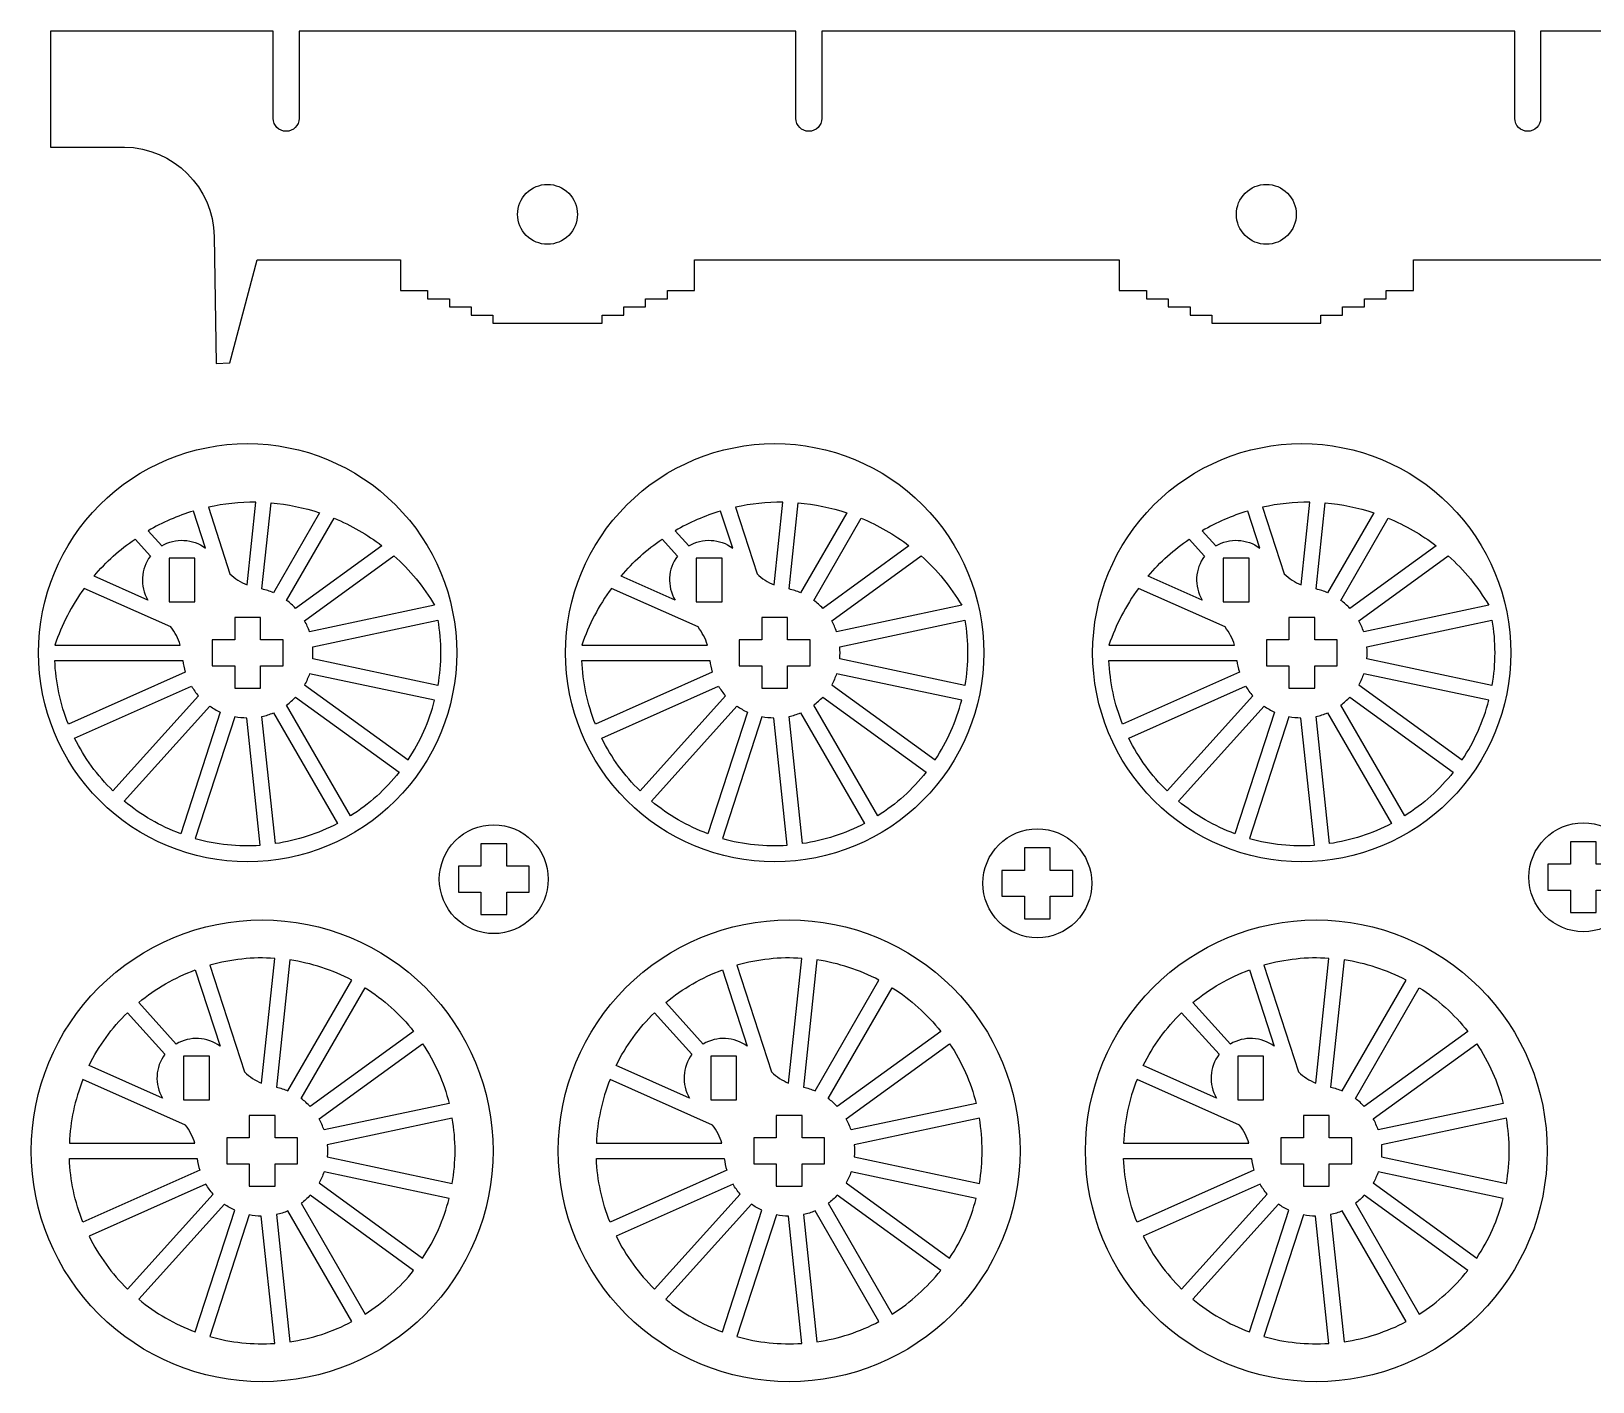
# Model space of a CAD drawing. Header units: millimetres. Extents: x 17 to 658, y 14 to 591.
# Drawn here: x 17.3 to 304.3, y 14.4 to 262.6 of the extents above; entities that cross this region are included whole.
import ezdxf

# ---------------------------------------------------------------- set-up
doc = ezdxf.new("R2010")
doc.units = ezdxf.units.MM

msp = doc.modelspace()

# ---------------------------------------------------------------- linework, layer by layer
at = {"flags": 128}
for points in [[(414.069093, 262.645114), (294.718624, 262.645114), (294.718628, 246.63164, -1), (289.964627, 246.63164), (289.964624, 262.645114), (162.607437, 262.645114), (162.607437, 246.63164, -1), (157.853434, 246.63164), (157.853434, 262.645114), (66.526567, 262.645114), (66.526567, 246.63164, -1), (61.772567, 246.63164), (61.772568, 262.645114), (20.863132, 262.645114), (20.863132, 241.367712), (34.455663, 241.36771, -0.404403), (50.921022, 224.902352), (51.313573, 201.547093)], [(117.694634, 228.991791, -0.414214), (112.190001, 223.487158, -0.414214), (106.685368, 228.991791, -0.414214), (112.190001, 234.496424, -0.414214), (117.694634, 228.991791)], [(249.805829, 228.991791, -0.414214), (244.301196, 223.487158, -0.414214), (238.796563, 228.991791, -0.414214), (244.301196, 234.496424, -0.414214), (249.805829, 228.991791)], [(95.505251, 148.418595, -0.414214), (57.072903, 109.986247, -0.414214), (18.640555, 148.418595, -0.414214), (57.072903, 186.850942, -0.414214), (95.505251, 148.418595)], [(192.376685, 148.418595, -0.414214), (153.944337, 109.986247, -0.414214), (115.51199, 148.418595, -0.414214), (153.944337, 186.850942, -0.414214), (192.376685, 148.418595)], [(289.248119, 148.418595, -0.414214), (250.815772, 109.986247, -0.414214), (212.383424, 148.418595, -0.414214), (250.815772, 186.850942, -0.414214), (289.248119, 148.418595)], [(56.972615, 160.869184), (58.571044, 176.077223, 0.05692), (49.856947, 175.161338), (53.832337, 162.926343, 0.094613), (56.972615, 160.869184)], [(59.713229, 160.134881), (61.375462, 175.94993, -0.059204), (70.305138, 174.139856), (61.82349, 159.449219, 0.046286), (59.713229, 160.134881)], [(153.844049, 160.869184), (155.442479, 176.077223, 0.05692), (146.728381, 175.161338), (150.703771, 162.926343, 0.094613), (153.844049, 160.869184)], [(156.584663, 160.134881), (158.246896, 175.94993, -0.059204), (167.176573, 174.139856), (158.694924, 159.449219, 0.046286), (156.584663, 160.134881)], [(250.715483, 160.869184), (252.313913, 176.077223, 0.05692), (243.599815, 175.161338), (247.575206, 162.926343, 0.094613), (250.715483, 160.869184)], [(253.456097, 160.134881), (255.118331, 175.94993, -0.059204), (264.048007, 174.139856), (255.566358, 159.449219, 0.046286), (253.456097, 160.134881)], [(41.282596, 168.049541, -0.303057), (49.350426, 167.651618), (47.14028, 174.453747, 0.059204), (38.782074, 170.826644), (41.282596, 168.049541)], [(65.899343, 156.563329, 0.046286), (64.250408, 158.048035), (72.97043, 173.151566, -0.065947), (81.752342, 168.081208), (65.899343, 156.563329)], [(138.15403, 168.049541, -0.303057), (146.22186, 167.651618), (144.011715, 174.453747, 0.059204), (135.653509, 170.826644), (138.15403, 168.049541)], [(162.770777, 156.563329, 0.046286), (161.121843, 158.048035), (169.841864, 173.151566, -0.065947), (178.623777, 168.081208), (162.770777, 156.563329)], [(235.025465, 168.049541, -0.303057), (243.093294, 167.651618), (240.883149, 174.453747, 0.059204), (232.524943, 170.826644), (235.025465, 168.049541)], [(259.642211, 156.563329, 0.046286), (257.993277, 158.048035), (266.713299, 173.151566, -0.065947), (275.495211, 168.081208), (259.642211, 156.563329)], [(38.752456, 158.109165), (28.844679, 162.52039, -0.065947), (36.380499, 169.305803), (39.200038, 166.174396, 0.303057), (38.752456, 158.109165)], [(135.62389, 158.109165), (125.716113, 162.52039, -0.065947), (133.251933, 169.305803), (136.071472, 166.174396, 0.303057), (135.62389, 158.109165)], [(232.495324, 158.109165), (222.587547, 162.52039, -0.065947), (230.123367, 169.305803), (232.942906, 166.174396, 0.303057), (232.495324, 158.109165)], [(68.44902, 152.269147, 0.046286), (67.546523, 154.296175), (83.977718, 166.23413, -0.07653), (91.437173, 157.155431), (68.44902, 152.269147)], [(165.320454, 152.269147, 0.046286), (164.417957, 154.296175), (180.849152, 166.23413, -0.07653), (188.308607, 157.155431), (165.320454, 152.269147)], [(262.191889, 152.269147, 0.046286), (261.289391, 154.296175), (277.720586, 166.23413, -0.07653), (285.180042, 157.155431), (262.191889, 152.269147)], [(27.051967, 160.250997, 0.07653), (21.643084, 149.819777), (44.701006, 149.819777, 0.094613), (42.983358, 153.157885), (27.051967, 160.250997)], [(123.923402, 160.250997, 0.07653), (118.514518, 149.819777), (141.572441, 149.819777, 0.094613), (139.854792, 153.157885), (123.923402, 160.250997)], [(220.794836, 160.250997, 0.07653), (215.385953, 149.819777), (238.443875, 149.819777, 0.094613), (236.726226, 153.157885), (220.794836, 160.250997)], [(69.031659, 147.309163, 0.046286), (69.031659, 149.528024), (92.019819, 154.414308, -0.085195), (92.019819, 142.422879), (69.031659, 147.309163)], [(165.903093, 147.309163, 0.046286), (165.903093, 149.528024), (188.891253, 154.414308, -0.085195), (188.891253, 142.422879), (165.903093, 147.309163)], [(262.774527, 147.309163, 0.046286), (262.774527, 149.528024), (285.762688, 154.414308, -0.085195), (285.762688, 142.422879), (262.774527, 147.309163)], [(45.606136, 144.847042), (24.136241, 135.288033, -0.085195), (21.643084, 147.017417), (45.14481, 147.017417, 0.046286), (45.606136, 144.847042)], [(142.47757, 144.847042), (121.007675, 135.288033, -0.085195), (118.514518, 147.017417), (142.016244, 147.017417, 0.046286), (142.47757, 144.847042)], [(239.349005, 144.847042), (217.879109, 135.288033, -0.085195), (215.385953, 147.017417), (238.887678, 147.017417, 0.046286), (239.349005, 144.847042)], [(67.546523, 142.541019), (86.559821, 128.727046, 0.085195), (91.437173, 139.681763), (68.44902, 144.568047, -0.046286), (67.546523, 142.541019)], [(164.417957, 142.541019), (183.431255, 128.727046, 0.085195), (188.308607, 139.681763), (165.320454, 144.568047, -0.046286), (164.417957, 142.541019)], [(261.289391, 142.541019), (280.30269, 128.727046, 0.085195), (285.180042, 139.681763), (262.191889, 144.568047, -0.046286), (261.289391, 142.541019)], [(48.050172, 140.491865), (32.324445, 123.02668, -0.085195), (25.276061, 132.727948), (46.74596, 142.286964, 0.046286), (48.050172, 140.491865)], [(144.921606, 140.491865), (129.19588, 123.02668, -0.085195), (122.147495, 132.727948), (143.617394, 142.286964, 0.046286), (144.921606, 140.491865)], [(241.793041, 140.491865), (226.067314, 123.02668, -0.085195), (219.018929, 132.727948), (240.488828, 142.286964, 0.046286), (241.793041, 140.491865)], [(50.13273, 138.61672, 0.046286), (52.054318, 137.507289), (44.791885, 115.155821, -0.085195), (34.407004, 121.151535), (50.13273, 138.61672)], [(64.250408, 138.789151, 0.046286), (65.899343, 140.273857), (84.912641, 126.459892, -0.085195), (76.001269, 118.436061), (64.250408, 138.789151)], [(147.004165, 138.61672, 0.046286), (148.925753, 137.507289), (141.663319, 115.155821, -0.085195), (131.278438, 121.151535), (147.004165, 138.61672)], [(161.121843, 138.789151, 0.046286), (162.770777, 140.273857), (181.784075, 126.459892, -0.085195), (172.872703, 118.436061), (161.121843, 138.789151)], [(243.875599, 138.61672, 0.046286), (245.797187, 137.507289), (238.534753, 115.155821, -0.085195), (228.149872, 121.151535), (243.875599, 138.61672)], [(257.993277, 138.789151, 0.046286), (259.642211, 140.273857), (278.65551, 126.459892, -0.085195), (269.744138, 118.436061), (257.993277, 138.789151)], [(54.719519, 136.641319), (47.457085, 114.289846, 0.085195), (59.382826, 113.036401), (56.926225, 136.409383, -0.046286), (54.719519, 136.641319)], [(59.713229, 136.702306, 0.046286), (61.82349, 137.387975), (73.574358, 117.034881, -0.085195), (62.169829, 113.329324), (59.713229, 136.702306)], [(151.590953, 136.641319), (144.32852, 114.289846, 0.085195), (156.25426, 113.036401), (153.797659, 136.409383, -0.046286), (151.590953, 136.641319)], [(156.584663, 136.702306, 0.046286), (158.694924, 137.387975), (170.445792, 117.034881, -0.085195), (159.041264, 113.329324), (156.584663, 136.702306)], [(248.462388, 136.641319), (241.199954, 114.289846, 0.085195), (253.125694, 113.036401), (250.669094, 136.409383, -0.046286), (248.462388, 136.641319)], [(253.456097, 136.702306, 0.046286), (255.566358, 137.387975), (267.317227, 117.034881, -0.085195), (255.912698, 113.329324), (253.456097, 136.702306)], [(112.325592, 106.795901, -0.414214), (102.317168, 96.787477, -0.414214), (92.308745, 106.795901, -0.414214), (102.317168, 116.804325, -0.414214), (112.325592, 106.795901)], [(212.222709, 106.042752, -0.414214), (202.214285, 96.034329, -0.414214), (192.205862, 106.042752, -0.414214), (202.214285, 116.051176, -0.414214), (212.222709, 106.042752)], [(312.571124, 107.153356, -0.414214), (302.5627, 97.144932, -0.414214), (292.554276, 107.153356, -0.414214), (302.5627, 117.16178, -0.414214), (312.571124, 107.153356)], [(102.177578, 56.864745, -0.414214), (59.741861, 14.429028, -0.414214), (17.306144, 56.864745, -0.414214), (59.741861, 99.300462, -0.414214), (102.177578, 56.864745)], [(199.049013, 56.864745, -0.414214), (156.613295, 14.429028, -0.414214), (114.177578, 56.864745, -0.414214), (156.613295, 99.300462, -0.414214), (199.049013, 56.864745)], [(295.920447, 56.864745, -0.414214), (253.48473, 14.429028, -0.414214), (211.049013, 56.864745, -0.414214), (253.48473, 99.300462, -0.414214), (295.920447, 56.864745)], [(62.051782, 92.24694, 0.085195), (50.126046, 90.993495), (56.501294, 71.372496, 0.094613), (59.641571, 69.315331), (62.051782, 92.24694)], [(62.382189, 68.581032, -0.046286), (64.49245, 67.895367), (76.243314, 88.248459, 0.085195), (64.83879, 91.954015), (62.382189, 68.581032)], [(158.923217, 92.24694, 0.085195), (146.99748, 90.993495), (153.372728, 71.372496, 0.094613), (156.513006, 69.315331), (158.923217, 92.24694)], [(159.253623, 68.581032, -0.046286), (161.363884, 67.895367), (173.114749, 88.248459, 0.085195), (161.710224, 91.954015), (159.253623, 68.581032)], [(255.794651, 92.24694, 0.085195), (243.868914, 90.993495), (250.244162, 71.372496, 0.094613), (253.38444, 69.315331), (255.794651, 92.24694)], [(256.125058, 68.581032, -0.046286), (258.235318, 67.895367), (269.986183, 88.248459, 0.085195), (258.581658, 91.954015), (256.125058, 68.581032)], [(43.951552, 76.495689), (37.075964, 84.131804, -0.085195), (47.460845, 90.127518), (52.019386, 76.097772, 0.303057), (43.951552, 76.495689)], [(140.822987, 76.495689), (133.947398, 84.131804, -0.085195), (144.332279, 90.127518), (148.89082, 76.097772, 0.303057), (140.822987, 76.495689)], [(237.694421, 76.495689), (230.818833, 84.131804, -0.085195), (241.203714, 90.127518), (245.762254, 76.097772, 0.303057), (237.694421, 76.495689)], [(68.568299, 65.009481, 0.046286), (66.919365, 66.494187), (78.670229, 86.84728, -0.085195), (87.581596, 78.823449), (68.568299, 65.009481)], [(165.439733, 65.009481, 0.046286), (163.790799, 66.494187), (175.541664, 86.84728, -0.085195), (184.45303, 78.823449), (165.439733, 65.009481)], [(262.311168, 65.009481, 0.046286), (260.662233, 66.494187), (272.413098, 86.84728, -0.085195), (281.324464, 78.823449), (262.311168, 65.009481)], [(41.421412, 66.555315), (27.945021, 72.555392, -0.085195), (34.993406, 82.256661), (41.868994, 74.620546, 0.303057), (41.421412, 66.555315)], [(138.292847, 66.555315), (124.816455, 72.555392, -0.085195), (131.86484, 82.256661), (138.740428, 74.620546, 0.303057), (138.292847, 66.555315)], [(235.164281, 66.555315), (221.68789, 72.555392, -0.085195), (228.736274, 82.256661), (235.611863, 74.620546, 0.303057), (235.164281, 66.555315)], [(71.117977, 60.715295, 0.046286), (70.215483, 62.742325), (89.228781, 76.556293, -0.085195), (94.106133, 65.601579), (71.117977, 60.715295)], [(167.989411, 60.715295, 0.046286), (167.086917, 62.742325), (186.100215, 76.556293, -0.085195), (190.977567, 65.601579), (167.989411, 60.715295)], [(264.860845, 60.715295, 0.046286), (263.958352, 62.742325), (282.97165, 76.556293, -0.085195), (287.849002, 65.601579), (264.860845, 60.715295)], [(26.805197, 69.995311, 0.085195), (24.312041, 58.265925), (47.369963, 58.265925, 0.094613), (45.652318, 61.604032), (26.805197, 69.995311)], [(123.676632, 69.995311, 0.085195), (121.183475, 58.265925), (144.241397, 58.265925, 0.094613), (142.523752, 61.604032), (123.676632, 69.995311)], [(220.548066, 69.995311, 0.085195), (218.054909, 58.265925), (241.112831, 58.265925, 0.094613), (239.395186, 61.604032), (220.548066, 69.995311)], [(71.700619, 55.755316), (94.688777, 50.869032, 0.085195), (94.688777, 62.860459), (71.700619, 57.974175, -0.046286), (71.700619, 55.755316)], [(168.572053, 55.755316), (191.560212, 50.869032, 0.085195), (191.560212, 62.860459), (168.572053, 57.974175, -0.046286), (168.572053, 55.755316)], [(265.443488, 55.755316), (288.431646, 50.869032, 0.085195), (288.431646, 62.860459), (265.443488, 57.974175, -0.046286), (265.443488, 55.755316)], [(48.275096, 53.293193), (26.805197, 43.734181, -0.085195), (24.312041, 55.463567), (47.81377, 55.463567, 0.046286), (48.275096, 53.293193)], [(145.146531, 53.293193), (123.676632, 43.734181, -0.085195), (121.183475, 55.463567), (144.685204, 55.463567, 0.046286), (145.146531, 53.293193)], [(242.017965, 53.293193), (220.548066, 43.734181, -0.085195), (218.054909, 55.463567), (241.556638, 55.463567, 0.046286), (242.017965, 53.293193)], [(70.215483, 50.987167), (89.228781, 37.173198, 0.085195), (94.106133, 48.127911), (71.117977, 53.014195, -0.046286), (70.215483, 50.987167)], [(167.086917, 50.987167), (186.100215, 37.173198, 0.085195), (190.977567, 48.127911), (167.989411, 53.014195, -0.046286), (167.086917, 50.987167)], [(263.958352, 50.987167), (282.97165, 37.173198, 0.085195), (287.849002, 48.127911), (264.860845, 53.014195, -0.046286), (263.958352, 50.987167)], [(34.993406, 31.472828), (50.719128, 48.938016, -0.046286), (49.414916, 50.733112), (27.945021, 41.174099, 0.085195), (34.993406, 31.472828)], [(131.86484, 31.472828), (147.590563, 48.938016, -0.046286), (146.28635, 50.733112), (124.816455, 41.174099, 0.085195), (131.86484, 31.472828)], [(228.736274, 31.472828), (244.461997, 48.938016, -0.046286), (243.157785, 50.733112), (221.68789, 41.174099, 0.085195), (228.736274, 31.472828)], [(47.460845, 23.601972), (54.723279, 45.953443, -0.046286), (52.801687, 47.062873), (37.075964, 29.597687, 0.085195), (47.460845, 23.601972)], [(66.919365, 47.235303), (78.670229, 26.882209, 0.085195), (87.581596, 34.90604), (68.568299, 48.720011, -0.046286), (66.919365, 47.235303)], [(144.332279, 23.601972), (151.594713, 45.953443, -0.046286), (149.673121, 47.062873), (133.947398, 29.597687, 0.085195), (144.332279, 23.601972)], [(163.790799, 47.235303), (175.541664, 26.882209, 0.085195), (184.45303, 34.90604), (165.439733, 48.720011, -0.046286), (163.790799, 47.235303)], [(241.203714, 23.601972), (248.466147, 45.953443, -0.046286), (246.544555, 47.062873), (230.818833, 29.597687, 0.085195), (241.203714, 23.601972)], [(260.662233, 47.235303), (272.413098, 26.882209, 0.085195), (281.324464, 34.90604), (262.311168, 48.720011, -0.046286), (260.662233, 47.235303)], [(57.388479, 45.087466), (50.126046, 22.735994, 0.085195), (62.051782, 21.482549), (59.595182, 44.855534, -0.046286), (57.388479, 45.087466)], [(64.83879, 21.775476, 0.085195), (76.243314, 25.481032), (64.49245, 45.834125, -0.046286), (62.382189, 45.148457), (64.83879, 21.775476)], [(154.259914, 45.087466), (146.99748, 22.735994, 0.085195), (158.923217, 21.482549), (156.466616, 44.855534, -0.046286), (154.259914, 45.087466)], [(161.710224, 21.775476, 0.085195), (173.114749, 25.481032), (161.363884, 45.834125, -0.046286), (159.253623, 45.148457), (161.710224, 21.775476)], [(251.131348, 45.087466), (243.868914, 22.735994, 0.085195), (255.794651, 21.482549), (253.33805, 44.855534, -0.046286), (251.131348, 45.087466)], [(258.581658, 21.775476, 0.085195), (269.986183, 25.481032), (258.235318, 45.834125, -0.046286), (256.125058, 45.148457), (258.581658, 21.775476)]]:
    msp.add_lwpolyline(points, format="xyb", dxfattribs=at)
for points in [[(51.313573, 201.547093), (53.808905, 201.699692), (58.826669, 220.609735), (85.158363, 220.609735), (85.158363, 214.965946), (90.162574, 214.965946), (90.162574, 213.464683), (94.165944, 213.464683), (94.165944, 211.96342), (98.169312, 211.96342), (98.169312, 210.462153), (102.172683, 210.462153), (102.172683, 208.96089), (122.207319, 208.96089), (122.207319, 210.462153), (126.210688, 210.462153), (126.210688, 211.96342), (130.214058, 211.96342), (130.214058, 213.464683), (134.217428, 213.464683), (134.217428, 214.965946), (139.22164, 214.965946), (139.22164, 220.609735), (217.269554, 220.609735), (217.269554, 214.965946), (222.273768, 214.965946), (222.273768, 213.464683), (226.277138, 213.464683), (226.277138, 211.96342), (230.280509, 211.96342), (230.280509, 210.462153), (234.283879, 210.462153), (234.283879, 208.96089), (254.318507, 208.96089), (254.318507, 210.462153), (258.321885, 210.462153), (258.321885, 211.96342), (262.325247, 211.96342), (262.325247, 213.464683), (266.328625, 213.464683), (266.328625, 214.965946), (271.332832, 214.965946), (271.332832, 220.609735), (341.374015, 220.609735)], [(47.395408, 165.809846), (42.641408, 165.809846), (42.641408, 157.803106), (47.395408, 157.803106), (47.395408, 165.809846)], [(144.266842, 165.809846), (139.512842, 165.809846), (139.512842, 157.803106), (144.266842, 157.803106), (144.266842, 165.809846)], [(241.138277, 165.809846), (236.384277, 165.809846), (236.384277, 157.803106), (241.138277, 157.803106), (241.138277, 165.809846)], [(50.567428, 146.041599), (54.695902, 146.041599), (54.695902, 141.913125), (59.449909, 141.913125), (59.449909, 146.041599), (63.578383, 146.041599), (63.578383, 150.795599), (59.449909, 150.795599), (59.449909, 154.924073), (54.695902, 154.924073), (54.695902, 150.795599), (50.567428, 150.795599), (50.567428, 146.041599)], [(147.438862, 146.041599), (151.567336, 146.041599), (151.567336, 141.913125), (156.321344, 141.913125), (156.321344, 146.041599), (160.449817, 146.041599), (160.449817, 150.795599), (156.321344, 150.795599), (156.321344, 154.924073), (151.567336, 154.924073), (151.567336, 150.795599), (147.438862, 150.795599), (147.438862, 146.041599)], [(244.310297, 146.041599), (248.438771, 146.041599), (248.438771, 141.913125), (253.192778, 141.913125), (253.192778, 146.041599), (257.321252, 146.041599), (257.321252, 150.795599), (253.192778, 150.795599), (253.192778, 154.924073), (248.438771, 154.924073), (248.438771, 150.795599), (244.310297, 150.795599), (244.310297, 146.041599)], [(104.694167, 100.290425), (104.694167, 104.418901), (108.82264, 104.418901), (108.82264, 109.172901), (104.694167, 109.172901), (104.694167, 113.301378), (99.940167, 113.301378), (99.940167, 109.172901), (95.811693, 109.172901), (95.811693, 104.418901), (99.940167, 104.418901), (99.940167, 100.290425), (104.694167, 100.290425)], [(204.591283, 99.537276), (204.591283, 103.665752), (208.719757, 103.665752), (208.719757, 108.419752), (204.591283, 108.419752), (204.591283, 112.548229), (199.837284, 112.548229), (199.837284, 108.419752), (195.70881, 108.419752), (195.70881, 103.665752), (199.837284, 103.665752), (199.837284, 99.537276), (204.591283, 99.537276)], [(304.939698, 100.64788), (304.939698, 104.776355), (309.068172, 104.776355), (309.068172, 109.530355), (304.939698, 109.530355), (304.939698, 113.658833), (300.185698, 113.658833), (300.185698, 109.530355), (296.057224, 109.530355), (296.057224, 104.776355), (300.185698, 104.776355), (300.185698, 100.64788), (304.939698, 100.64788)], [(45.310363, 66.249251), (50.064363, 66.249251), (50.064363, 74.255991), (45.310363, 74.255991), (45.310363, 66.249251)], [(142.181797, 66.249251), (146.935797, 66.249251), (146.935797, 74.255991), (142.181797, 74.255991), (142.181797, 66.249251)], [(239.053232, 66.249251), (243.807232, 66.249251), (243.807232, 74.255991), (239.053232, 74.255991), (239.053232, 66.249251)], [(53.236383, 54.487744), (57.364857, 54.487744), (57.364857, 50.359271), (62.118864, 50.359271), (62.118864, 54.487744), (66.247338, 54.487744), (66.247338, 59.241744), (62.118864, 59.241744), (62.118864, 63.370222), (57.364857, 63.370222), (57.364857, 59.241744), (53.236383, 59.241744), (53.236383, 54.487744)], [(150.107817, 54.487744), (154.236291, 54.487744), (154.236291, 50.359271), (158.990299, 50.359271), (158.990299, 54.487744), (163.118772, 54.487744), (163.118772, 59.241744), (158.990299, 59.241744), (158.990299, 63.370222), (154.236291, 63.370222), (154.236291, 59.241744), (150.107817, 59.241744), (150.107817, 54.487744)], [(246.979252, 54.487744), (251.107726, 54.487744), (251.107726, 50.359271), (255.861733, 50.359271), (255.861733, 54.487744), (259.990207, 54.487744), (259.990207, 59.241744), (255.861733, 59.241744), (255.861733, 63.370222), (251.107726, 63.370222), (251.107726, 59.241744), (246.979252, 59.241744), (246.979252, 54.487744)]]:
    msp.add_lwpolyline(points, dxfattribs=at)

doc.saveas('drawing.dxf')
